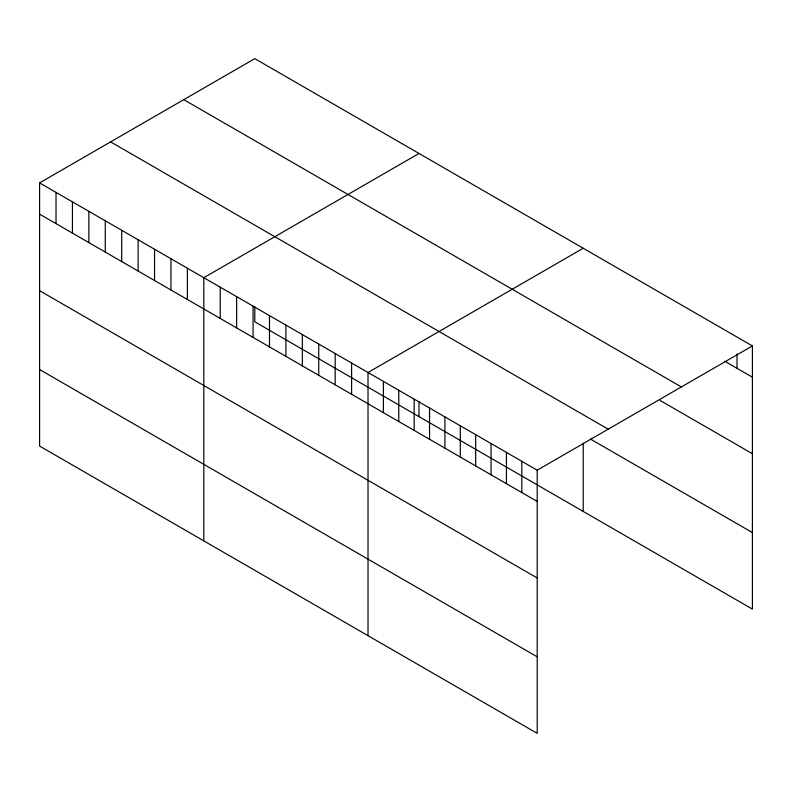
<?xml version="1.0" encoding="UTF-8"?>
<svg xmlns="http://www.w3.org/2000/svg" width="792" height="792" viewBox="0 0 792 792"><rect width="100%" height="100%" fill="white"/><g stroke="black" fill="none" stroke-linecap="round" stroke-linejoin="round"><path stroke-width="1.19" d="M39.6 182.893L537.204 470.181L537.204 733.352L39.6 446.064L39.6 182.893L254.796 58.648L752.4 345.936L752.4 609.107L254.796 321.819L254.796 306.514M419.008 153.46L203.811 277.705L203.811 540.867M583.219 248.262L368.013 372.507L368.013 635.669M537.204 470.181L752.4 345.936M724.72 361.211L752.4 377.2M183.784 99.653L681.387 386.942M660.122 400.445L752.4 453.727M110.613 141.897L608.216 429.185M590.396 439.035L752.4 532.571M39.6 214.157L537.204 501.445M39.6 290.684L537.204 577.972M39.6 369.537L537.204 656.816M737.015 353.885L737.015 368.32M583.219 443.134L583.219 511.424M521.819 461.3L521.819 492.565M506.435 452.42L506.435 483.684M491.06 443.54L491.06 474.804M475.675 434.669L475.675 465.924M460.3 425.789L460.3 457.043M444.916 416.909L444.916 448.163M429.541 408.028L429.541 439.283M419.008 401.316L419.008 416.622M414.157 399.148L414.157 430.402M398.772 390.268L398.772 421.522M383.397 381.388L383.397 412.642M351.599 363.023L351.599 394.287M335.174 353.549L335.174 384.803M318.75 344.065L318.75 375.319M302.336 334.58L302.336 365.845M285.912 325.106L285.912 356.36M269.488 315.622L269.488 346.886M253.074 306.148L253.074 337.402M236.65 296.663L236.65 327.918M220.225 287.179L220.225 318.443M187.387 268.221L187.387 299.475M170.963 258.737L170.963 290.001M154.549 249.262L154.549 280.517M138.125 239.778L138.125 271.042M121.701 230.304L121.701 261.558M105.286 220.82L105.286 252.074M88.862 211.335L88.862 242.6M72.438 201.861L72.438 233.115M56.024 192.377L56.024 223.631"/></g></svg>
